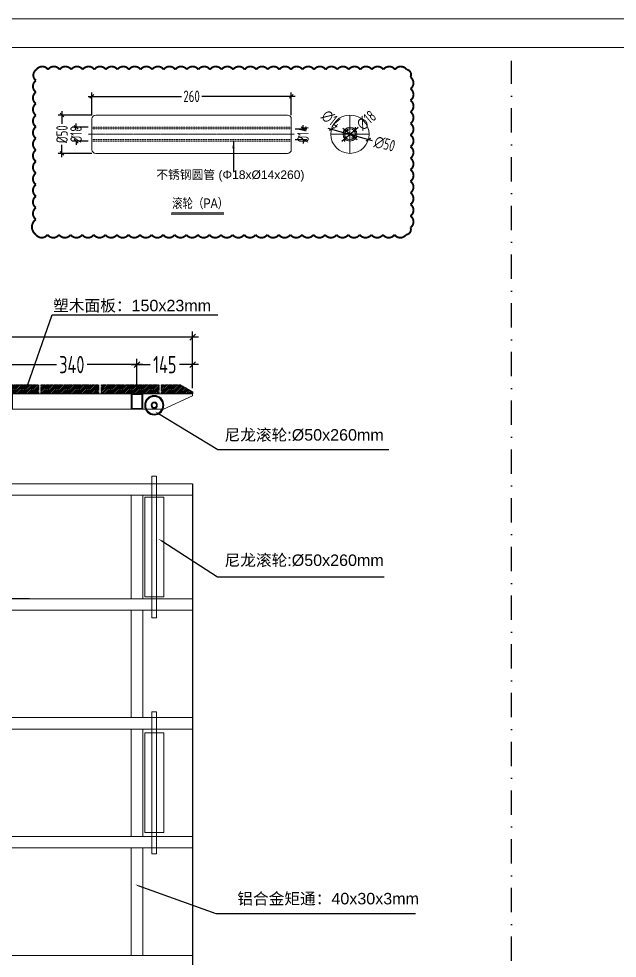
# Model space of a CAD drawing. Header units: millimetres. Extents: x 4 to 2106212, y -117026 to 198097.
# Drawn here: x 1829061 to 1830622, y 187559 to 190009 of the extents above; entities that cross this region are included whole.
import ezdxf
from ezdxf import colors
from ezdxf.entities.mleader import LeaderData, LeaderLine
from ezdxf.math import Vec2, Vec3

# ---------------------------------------------------------------- set-up
doc = ezdxf.new("R2010")
doc.units = ezdxf.units.MM
for name, pattern in [('CENTER', [0.6, 0.375, -0.075, 0.075, -0.075]), ('DASHDOT2', [12.7, 6.35, -3.175, 0, -3.175]), ('DASHED', [0.75, 0.5, -0.25]), ('DASHED2', [0.375, 0.25, -0.125]), ('DIVIDEX2', [63.5, 25.4, -12.7, 0, -12.7, 0, -12.7])]:
    doc.linetypes.add(name, pattern=pattern)
doc.layers.add('1', color=7, linetype='Continuous', true_color=0xffffff)
for name, color, linetype in [('BS-Index symbol', 35, 'Continuous'), ('HR-dimension', 9, 'Continuous'), ('铝通', 4, 'Continuous'), ('面板', 44, 'Continuous')]:
    doc.layers.add(name, color=color, linetype=linetype)
for name, color, linetype, lineweight in [('dim', 6, 'Continuous', 13), ('YLW-Background', 45, 'Continuous', 5), ('图框', 7, 'Continuous', 13), ('文本', 3, 'Continuous', 13)]:
    doc.layers.add(name, color=color, linetype=linetype, lineweight=lineweight)
doc.styles.add('Arial', font='arial.ttf')
doc.styles.add('hztxt', font='ros1.shx', dxfattribs={"width": 0.8, "bigfont": 'hztxt.shx'})
doc.styles.get("Standard").update_dxf_attribs({"font": 'arial.ttf'})
doc.styles.add('工程字体', font='arial.ttf', dxfattribs={"width": 0.8})
doc.dimstyles.new('DIM-10', dxfattribs={"dimscale": 10, "dimtxt": 3, "dimasz": 1, "dimexe": 1, "dimexo": 1, "dimgap": 0.5, "dimtad": 0, "dimdec": 3, "dimrnd": 0.0005, "dimzin": 9, "dimdsep": 46, "dimtxsty": 'hztxt', "dimblk": 'OBLIQUE', "dimcen": 0, "dimdle": 1, "dimclrd": 9, "dimclre": 9, "dimclrt": 2, "dimazin": 2, "dimtfac": 1, "dimtdec": 3, "dimtix": 1, "dimtofl": 0, "dimtmove": 2, "dimatfit": 3, "dimldrblk": 'OBLIQUE', "dimfxl": 1, "dimarcsym": 2})
doc.dimstyles.new('DIM-15', dxfattribs={"dimscale": 15, "dimtxt": 3, "dimasz": 1, "dimexe": 1, "dimexo": 1, "dimgap": 0.5, "dimtad": 0, "dimdec": 1, "dimrnd": 0.0005, "dimzin": 9, "dimdsep": 46, "dimtxsty": 'hztxt', "dimblk": 'OBLIQUE', "dimcen": 0, "dimdle": 1, "dimclrd": 9, "dimclre": 9, "dimclrt": 2, "dimazin": 2, "dimtfac": 1, "dimtdec": 1, "dimtix": 1, "dimtofl": 0, "dimtmove": 2, "dimatfit": 3, "dimfxl": 1, "dimarcsym": 2})
doc.dimstyles.new('HR-BI-DIM5', dxfattribs={"dimscale": 6, "dimtxt": 5, "dimasz": 1, "dimexe": 1, "dimexo": 1.5, "dimgap": 2, "dimtad": 1, "dimdec": 1, "dimdsep": 46, "dimtxsty": 'hztxt', "dimcen": 0, "dimdle": 1, "dimclrd": 256, "dimclre": 256, "dimclrt": 2, "dimadec": 1, "dimazin": 0, "dimtfac": 1, "dimtdec": 1, "dimtix": 1, "dimtmove": 2, "dimatfit": 3, "dimfxl": 1, "dimtfill": 1, "dimtolj": 1, "dimtzin": 0, "dimarcsym": 1})

# ---------------------------------------------------------------- blocks, each defined once
blk = doc.blocks.new('lun')
for radius in [25, 22.9, 8.02, 6.5]:
    blk.add_circle((160995, 36747.8), radius)
blk = doc.blocks.new('zw$DD29')
at = {"layer": '面板', "linetype": 'DASHED', "ltscale": 5}
h = blk.add_hatch(dxfattribs=at)
h.set_pattern_fill('ANSI31', color=256)
h.set_pattern_definition([(45, (-3, 0), (-2.245064, 2.245064), [])])
h.paths.add_polyline_path([(160, 33), (10, 33), (10, 10), (37, 10), (160, 10)])
h = blk.add_hatch(dxfattribs=at)
h.set_pattern_fill('ANSI31', color=256)
h.set_pattern_definition([(45, (154, 2e-11), (-2.245064, 2.245064), [])])
h.paths.add_polyline_path([(317, 33), (167, 33), (167, 10), (194, 10), (317, 10)])
h = blk.add_hatch(dxfattribs=at)
h.set_pattern_fill('ANSI31', color=256)
h.set_pattern_definition([(45, (311, 5e-11), (-2.245064, 2.245064), [])])
h.paths.add_polyline_path([(474, 33), (324, 33), (324, 10), (351, 10), (474, 10)])
h = blk.add_hatch(dxfattribs=at)
h.set_pattern_fill('ANSI31', color=256)
h.set_pattern_definition([(45, (468, 7e-11), (-2.245064, 2.245064), [])])
h.paths.add_polyline_path([(631, 33), (481, 33), (481, 10), (508, 10), (631, 10)])
h = blk.add_hatch(dxfattribs=at)
h.set_pattern_fill('ANSI31', color=256)
h.set_pattern_definition([(45, (625, 1e-10), (-2.245064, 2.245064), [])])
h.paths.add_polyline_path([(788, 33), (638, 33), (638, 10), (665, 10), (788, 10)])
h = blk.add_hatch(dxfattribs=at)
h.set_pattern_fill('ANSI31', color=256)
h.set_pattern_definition([(45, (782, 1e-10), (-2.245064, 2.245064), [])])
h.paths.add_polyline_path([(945, 33), (795, 33), (795, 10), (822, 10), (945, 10)])
h = blk.add_hatch(dxfattribs=at)
h.set_pattern_fill('ANSI31', color=256)
h.set_pattern_definition([(45, (939, 1e-10), (-2.245064, 2.245064), [])])
h.paths.add_polyline_path([(1102, 33), (952, 33), (952, 10), (979, 10), (1102, 10)])
h = blk.add_hatch(dxfattribs=at)
h.set_pattern_fill('ANSI31', color=256)
h.set_pattern_definition([(45, (-20, 0), (-2.245064, 2.245064), [])])
h.paths.add_polyline_path([(1158.7, 33), (1109, 33), (1109, 10), (1190, 10), (1190, 15)])
at = {"layer": 'dim'}
for points in [[(40, 10), (10, 10), (10, -30), (40, -30)], [(38, 8), (12, 8), (12, -28), (38, -28)], [(1190, 10), (40, 10), (40, -30), (1113.8, -30), (1190, 5)], [(380, 10), (350, 10), (350, -30), (380, -30)], [(378, 8), (352, 8), (352, -28), (378, -28)], [(720, 10), (690, 10), (690, -30), (720, -30)], [(718, 8), (692, 8), (692, -28), (718, -28)], [(1060, 10), (1030, 10), (1030, -30), (1060, -30)], [(1058, 8), (1032, 8), (1032, -28), (1058, -28)]]:
    blk.add_lwpolyline(points, close=True, dxfattribs=at)
blk.add_circle((1090, -20), 6, dxfattribs=at)
at = {"layer": '面板', "linetype": 'DASHED', "ltscale": 5}
for points in [[(160, 10), (10, 10), (10, 33), (160, 33)], [(317, 10), (167, 10), (167, 33), (317, 33)], [(474, 10), (324, 10), (324, 33), (474, 33)], [(631, 10), (481, 10), (481, 33), (631, 33)], [(788, 10), (638, 10), (638, 33), (788, 33)], [(945, 10), (795, 10), (795, 33), (945, 33)], [(1102, 10), (952, 10), (952, 33), (1102, 33)], [(1190, 10), (1109, 10), (1109, 33), (1158.7, 33), (1190, 15)]]:
    blk.add_lwpolyline(points, close=True, dxfattribs=at)
at = {"color": 4, "extrusion": (0, 0, -1), "zscale": -1}
blk.add_blockref('lun', (-162085, -36767.8), dxfattribs=at)
blk = doc.blocks.new('_Oblique')
at = {"color": 0, "linetype": 'ByBlock', "lineweight": -2}
blk.add_line((-0.5, -0.5), (0.5, 0.5), dxfattribs=at)
blk = doc.blocks.new('*D311')
at = {"layer": 'Defpoints', "color": 0, "ltscale": 1.5, "transparency": 16777216}
for p in [(1829514.4, 189107.1), (1829369.4, 189031, 0), (1829514.4, 189031, 0)]:
    blk.add_point(p, dxfattribs=at)
at = {"layer": 'HR-dimension', "color": 9, "lineweight": -2, "ltscale": 1.5, "transparency": 16777216}
for p, q in [((1829354.4, 189107.1), (1829403.8, 189107.1)), ((1829369.4, 189046), (1829369.4, 189122.1)), ((1829529.4, 189107.1), (1829480, 189107.1)), ((1829514.4, 189046), (1829514.4, 189122.1))]:
    blk.add_line(p, q, dxfattribs=at)
at = {"layer": 'HR-dimension', "color": 9, "lineweight": -2, "ltscale": 1.5, "transparency": 16777216, "xscale": 15, "yscale": 15, "zscale": 15, "rotation": 180}
blk.add_blockref('_Oblique', (1829369.4, 189107.1), dxfattribs=at)
at = {"layer": 'HR-dimension', "color": 9, "lineweight": -2, "ltscale": 1.5, "transparency": 16777216, "xscale": 15, "yscale": 15, "zscale": 15}
blk.add_blockref('_Oblique', (1829514.4, 189107.1), dxfattribs=at)
at = {"layer": 'HR-dimension', "color": 2, "ltscale": 1.5, "transparency": 16777216, "insert": (1829441.9, 189107.1), "char_height": 45, "attachment_point": 5, "style": 'hztxt'}
blk.add_mtext('145', dxfattribs=at)
blk = doc.blocks.new('*D312')
at = {"layer": 'Defpoints', "color": 0, "ltscale": 1.5, "transparency": 16777216}
for p in [(1829514.4, 189178.7), (1828314.4, 189031), (1829514.4, 189031, 0)]:
    blk.add_point(p, dxfattribs=at)
at = {"layer": 'HR-dimension', "color": 9, "lineweight": -2, "ltscale": 1.5, "transparency": 16777216}
for p, q in [((1828314.4, 189046), (1828314.4, 189193.7)), ((1829514.4, 189046), (1829514.4, 189193.7)), ((1828299.4, 189178.7), (1828864.3, 189178.7)), ((1829529.4, 189178.7), (1828964.5, 189178.7))]:
    blk.add_line(p, q, dxfattribs=at)
at = {"layer": 'HR-dimension', "color": 9, "lineweight": -2, "ltscale": 1.5, "transparency": 16777216, "xscale": 15, "yscale": 15, "zscale": 15, "rotation": 180}
blk.add_blockref('_Oblique', (1828314.4, 189178.7), dxfattribs=at)
at = {"layer": 'HR-dimension', "color": 9, "lineweight": -2, "ltscale": 1.5, "transparency": 16777216, "xscale": 15, "yscale": 15, "zscale": 15}
blk.add_blockref('_Oblique', (1829514.4, 189178.7), dxfattribs=at)
at = {"layer": 'HR-dimension', "color": 2, "ltscale": 1.5, "transparency": 16777216, "insert": (1828914.4, 189178.7), "char_height": 45, "attachment_point": 5, "style": 'hztxt'}
blk.add_mtext('1200', dxfattribs=at)
blk = doc.blocks.new('*D398')
at = {"layer": 'Defpoints', "color": 0, "ltscale": 1.5, "transparency": 16777216}
for p in [(1829104.4, 188496.2), (1828903.3, 188466.2), (1829014.4, 188466.2)]:
    blk.add_point(p, dxfattribs=at)
at = {"layer": 'HR-dimension', "color": 9, "lineweight": -2, "ltscale": 1.5, "transparency": 16777216}
for p, q in [((1829089.4, 188496.2), (1828888.3, 188496.2)), ((1828903.3, 188496.2), (1828903.3, 188511.2)), ((1828999.4, 188466.2), (1828888.3, 188466.2)), ((1828903.3, 188466.2), (1828903.3, 188451.2))]:
    blk.add_line(p, q, dxfattribs=at)
at = {"layer": 'HR-dimension', "color": 9, "lineweight": -2, "ltscale": 1.5, "transparency": 16777216, "xscale": 15, "yscale": 15, "zscale": 15}
for p, rotation in [((1828903.3, 188496.2), 270), ((1828903.3, 188466.2), 90)]:
    blk.add_blockref('_Oblique', p, dxfattribs=dict(at, rotation=rotation))
at = {"layer": 'HR-dimension', "color": 2, "ltscale": 1.5, "transparency": 16777216, "insert": (1828903.3, 188481.2), "char_height": 45, "attachment_point": 5, "rotation": 90, "style": 'hztxt'}
blk.add_mtext('30', dxfattribs=at)
blk = doc.blocks.new('*D190')
at = {"color": 9, "lineweight": -2, "transparency": 16777216}
for p, q in [((1829014.4, 189107.1), (1829159.5, 189107.1)), ((1829029.4, 189046), (1829029.4, 189122.1)), ((1829384.4, 189107.1), (1829239.3, 189107.1)), ((1829369.4, 189046), (1829369.4, 189122.1))]:
    blk.add_line(p, q, dxfattribs=at)
at = {"layer": 'Defpoints', "color": 0, "transparency": 16777216}
for p in [(1829369.4, 189107.1), (1829029.4, 189031, 0), (1829369.4, 189031, 0)]:
    blk.add_point(p, dxfattribs=at)
at = {"color": 9, "lineweight": -2, "transparency": 16777216, "xscale": 15, "yscale": 15, "zscale": 15, "rotation": 180}
blk.add_blockref('_Oblique', (1829029.4, 189107.1), dxfattribs=at)
at = {"color": 9, "lineweight": -2, "transparency": 16777216, "xscale": 15, "yscale": 15, "zscale": 15}
blk.add_blockref('_Oblique', (1829369.4, 189107.1), dxfattribs=at)
at = {"color": 2, "transparency": 16777216, "insert": (1829199.4, 189107.1), "char_height": 45, "attachment_point": 5, "style": 'hztxt'}
blk.add_mtext('340', dxfattribs=at)
blk = doc.blocks.new('GW-TK')
at = {"layer": '图框'}
for points in [[(927183.55, 464715.01), (927603.55, 464715.01), (927603.55, 464418.01), (927183.55, 464418.01)], [(927188.55, 464710.01), (927598.55, 464710.01), (927598.55, 464423.01), (927188.55, 464423.01)]]:
    blk.add_lwpolyline(points, close=True, dxfattribs=at)
blk = doc.blocks.new('*U119')
blk.add_line((0, 0), (27.44, 0))
at = {"const_width": 0.5}
blk.add_lwpolyline([(0, 0.75), (27.44, 0.75)], dxfattribs=at)
at = {"style": '工程字体', "width": 0.8}
blk.add_attdef('图名标注', (0.42, 3), '', height=5, dxfattribs=at)
blk = doc.blocks.new('*D2460')
at = {"color": 9, "lineweight": -2, "transparency": 16777216}
for p, q in [((1829251.8, 189758.1), (1829251.8, 189816.9)), ((1829771.8, 189758.1), (1829771.8, 189816.9)), ((1829241.8, 189806.9), (1829485.2, 189806.9)), ((1829781.8, 189806.9), (1829538.4, 189806.9))]:
    blk.add_line(p, q, dxfattribs=at)
at = {"layer": 'Defpoints', "color": 0, "transparency": 16777216}
for p in [(1829771.8, 189806.9), (1829251.8, 189748.1, 0), (1829771.8, 189748.1, 0)]:
    blk.add_point(p, dxfattribs=at)
at = {"color": 9, "lineweight": -2, "transparency": 16777216, "xscale": 10, "yscale": 10, "zscale": 10, "rotation": 180}
blk.add_blockref('_Oblique', (1829251.8, 189806.9), dxfattribs=at)
at = {"color": 9, "lineweight": -2, "transparency": 16777216, "xscale": 10, "yscale": 10, "zscale": 10}
blk.add_blockref('_Oblique', (1829771.8, 189806.9), dxfattribs=at)
at = {"color": 2, "transparency": 16777216, "insert": (1829511.8, 189806.9), "char_height": 30, "attachment_point": 5, "style": 'hztxt'}
blk.add_mtext('260', dxfattribs=at)
blk = doc.blocks.new('*D2461')
at = {"color": 9, "lineweight": -2, "transparency": 16777216}
for p, q in [((1829173.8, 189768.1), (1829173.8, 189735.5)), ((1829251.8, 189758.1), (1829163.8, 189758.1)), ((1829173.8, 189648.1), (1829173.8, 189680.7)), ((1829251.8, 189658.1), (1829163.8, 189658.1))]:
    blk.add_line(p, q, dxfattribs=at)
at = {"layer": 'Defpoints', "color": 0, "transparency": 16777216}
for p in [(1829261.8, 189758.1, 0), (1829173.8, 189658.1), (1829261.8, 189658.1, 0)]:
    blk.add_point(p, dxfattribs=at)
at = {"color": 9, "lineweight": -2, "transparency": 16777216, "xscale": 10, "yscale": 10, "zscale": 10}
for p, rotation in [((1829173.8, 189758.1), 90), ((1829173.8, 189658.1), 270)]:
    blk.add_blockref('_Oblique', p, dxfattribs=dict(at, rotation=rotation))
at = {"color": 2, "transparency": 16777216, "insert": (1829173.8, 189708.1), "char_height": 30, "attachment_point": 5, "rotation": 90, "style": 'hztxt'}
blk.add_mtext('%%C50', dxfattribs=at)
blk = doc.blocks.new('*D2462')
at = {"color": 9, "lineweight": -2, "transparency": 16777216}
blk.add_line((1829867.1, 189724.3), (1829982.7, 189691.9), dxfattribs=at)
at = {"layer": 'Defpoints', "color": 0, "transparency": 16777216}
for p in [(1829876.7, 189721.6), (1829973, 189694.6)]:
    blk.add_point(p, dxfattribs=at)
at = {"color": 9, "lineweight": -2, "transparency": 16777216, "xscale": 10, "yscale": 10, "zscale": 10}
for p, rotation in [((1829876.7, 189721.6), 164.3536201665567), ((1829973, 189694.6), 344.3536201665568)]:
    blk.add_blockref('_Oblique', p, dxfattribs=dict(at, rotation=rotation))
at = {"color": 2, "transparency": 16777216, "insert": (1830015.4, 189682.7), "char_height": 30, "attachment_point": 5, "rotation": 344.3536, "style": 'hztxt'}
blk.add_mtext('∅50', dxfattribs=at)
blk = doc.blocks.new('*D2463')
at = {"color": 9, "lineweight": -2, "transparency": 16777216}
blk.add_line((1829903.5, 189690), (1829946.3, 189726.1), dxfattribs=at)
at = {"layer": 'Defpoints', "color": 0, "transparency": 16777216}
for p in [(1829938.7, 189719.7), (1829911.1, 189696.5)]:
    blk.add_point(p, dxfattribs=at)
at = {"color": 9, "lineweight": -2, "transparency": 16777216, "xscale": 10, "yscale": 10, "zscale": 10}
for p, rotation in [((1829938.7, 189719.7), 40.0888687490249), ((1829911.1, 189696.5), 220.0888687490249)]:
    blk.add_blockref('_Oblique', p, dxfattribs=dict(at, rotation=rotation))
at = {"color": 2, "transparency": 16777216, "insert": (1829967.8, 189744.2), "char_height": 30, "attachment_point": 5, "rotation": 40.0889, "style": 'hztxt'}
blk.add_mtext('∅18', dxfattribs=at)
blk = doc.blocks.new('*D2464')
at = {"color": 9, "lineweight": -2, "transparency": 16777216}
blk.add_line((1829943.6, 189693.1), (1829906.2, 189723.1), dxfattribs=at)
at = {"layer": 'Defpoints', "color": 0, "transparency": 16777216}
for p in [(1829914, 189716.8), (1829935.8, 189699.3)]:
    blk.add_point(p, dxfattribs=at)
at = {"color": 9, "lineweight": -2, "transparency": 16777216, "xscale": 10, "yscale": 10, "zscale": 10}
for p, rotation in [((1829914, 189716.8), 141.3305721556744), ((1829935.8, 189699.3), 321.3305721556744)]:
    blk.add_blockref('_Oblique', p, dxfattribs=dict(at, rotation=rotation))
at = {"color": 2, "transparency": 16777216, "insert": (1829876.8, 189746.6), "char_height": 30, "attachment_point": 5, "rotation": 321.3306, "style": 'hztxt'}
blk.add_mtext('∅14', dxfattribs=at)
blk = doc.blocks.new('*D2465')
at = {"color": 9, "lineweight": -2, "transparency": 16777216}
for p, q in [((1829781.8, 189722.1), (1829812.4, 189722.1)), ((1829802.4, 189722.1), (1829802.4, 189732.1)), ((1829781.8, 189694.1), (1829812.4, 189694.1)), ((1829802.4, 189694.1), (1829802.4, 189684.1))]:
    blk.add_line(p, q, dxfattribs=at)
at = {"layer": 'Defpoints', "color": 0, "transparency": 16777216}
for p in [(1829771.8, 189722.1), (1829771.8, 189694.1), (1829802.4, 189694.1)]:
    blk.add_point(p, dxfattribs=at)
at = {"color": 9, "lineweight": -2, "transparency": 16777216, "xscale": 10, "yscale": 10, "zscale": 10}
for p, rotation in [((1829802.4, 189722.1), 270), ((1829802.4, 189694.1), 90)]:
    blk.add_blockref('_Oblique', p, dxfattribs=dict(at, rotation=rotation))
at = {"color": 2, "transparency": 16777216, "insert": (1829802.4, 189708.1), "char_height": 30, "attachment_point": 5, "rotation": 90, "style": 'hztxt'}
blk.add_mtext('%%C14', dxfattribs=at)
blk = doc.blocks.new('*D2466')
at = {"color": 9, "lineweight": -2, "transparency": 16777216}
for p, q in [((1829241.8, 189726.1), (1829200.6, 189726.1)), ((1829210.6, 189726.1), (1829210.6, 189736.1)), ((1829241.8, 189690.1), (1829200.6, 189690.1)), ((1829210.6, 189690.1), (1829210.6, 189680.1))]:
    blk.add_line(p, q, dxfattribs=at)
at = {"layer": 'Defpoints', "color": 0, "transparency": 16777216}
for p in [(1829251.8, 189726.1), (1829210.6, 189690.1), (1829251.8, 189690.1)]:
    blk.add_point(p, dxfattribs=at)
at = {"color": 9, "lineweight": -2, "transparency": 16777216, "xscale": 10, "yscale": 10, "zscale": 10}
for p, rotation in [((1829210.6, 189726.1), 270), ((1829210.6, 189690.1), 90)]:
    blk.add_blockref('_Oblique', p, dxfattribs=dict(at, rotation=rotation))
at = {"color": 2, "transparency": 16777216, "insert": (1829210.6, 189708.1), "char_height": 30, "attachment_point": 5, "rotation": 90, "style": 'hztxt'}
blk.add_mtext('%%C18', dxfattribs=at)

msp = doc.modelspace()

# ---------------------------------------------------------------- hatches: boundary and pattern name
h = msp.add_hatch(color=256)
h.dxf.hatch_style = 1
h.paths.add_polyline_path([(1829771.8406, 189726.0744), (1829251.8406, 189726.0744), (1829251.8406, 189722.0744), (1829771.8406, 189722.0744)])
h.paths.add_polyline_path([(1829771.8406, 189694.0744), (1829251.8406, 189694.0744), (1829251.8406, 189690.0744), (1829771.8406, 189690.0744)])
h = msp.add_hatch(color=256)
h.dxf.hatch_style = 1
h.paths.add_polyline_path([(1829906.8962, 189708.0744), (1829910.8962, 189708.0744, -0.414213562), (1829924.8962, 189722.0744), (1829924.8962, 189726.0744, 0.414213562)])
h.paths.add_polyline_path([(1829938.8962, 189708.0744), (1829942.8962, 189708.0744, 0.414213562), (1829924.8962, 189726.0744), (1829924.8962, 189722.0744, -0.414213562)])
h.paths.add_polyline_path([(1829942.8962, 189708.0744), (1829938.8962, 189708.0744, -0.414213562), (1829924.8962, 189694.0744), (1829924.8962, 189690.0744, 0.414213562)])
h.paths.add_polyline_path([(1829910.8962, 189708.0744), (1829906.8962, 189708.0744, 0.414213562), (1829924.8962, 189690.0744), (1829924.8962, 189694.0744, -0.414213562)])

# ---------------------------------------------------------------- linework, layer by layer
at = {"layer": 'BS-Index symbol', "color": 1, "linetype": 'DIVIDEX2', "const_width": 5, "flags": 128}
msp.add_lwpolyline([(1829105.9353, 189446.0062, 0.52056705), (1829136.0965, 189446.0062, 0.52056705), (1829166.2578, 189446.0062, 0.52056705), (1829196.4191, 189446.0062, 0.52056705), (1829226.5803, 189446.0062, 0.52056705), (1829256.7416, 189446.0062, 0.52056705), (1829286.9029, 189446.0062, 0.52056705), (1829317.0641, 189446.0062, 0.52056705), (1829347.2254, 189446.0062, 0.52056705), (1829377.3867, 189446.0062, 0.52056705), (1829407.5479, 189446.0062, 0.52056705), (1829437.7092, 189446.0062, 0.52056705), (1829467.8705, 189446.0062, 0.52056705), (1829498.0318, 189446.0062, 0.52056705), (1829528.193, 189446.0062, 0.52056705), (1829558.3543, 189446.0062, 0.52056705), (1829588.5156, 189446.0062, 0.52056705), (1829618.6768, 189446.0062, 0.52056705), (1829648.8381, 189446.0062, 0.52056705), (1829678.9994, 189446.0062, 0.52056705), (1829709.1606, 189446.0062, 0.52056705), (1829739.3219, 189446.0062, 0.52056705), (1829769.4832, 189446.0062, 0.52056705), (1829799.6445, 189446.0062, 0.52056705), (1829829.8057, 189446.0062, 0.52056705), (1829859.967, 189446.0062, 0.52056705), (1829890.1283, 189446.0062, 0.52056705), (1829920.2895, 189446.0062, 0.52056705), (1829950.4508, 189446.0062, 0.52056705), (1829980.6121, 189446.0062, 0.52056705), (1830010.7733, 189446.0062, 0.52056705), (1830040.9346, 189446.0062, 0.52056705), (1830071.0959, 189446.0062, 0.52056705), (1830082.6057, 189464.6576, 0.52056705), (1830082.6057, 189494.8189, 0.52056705), (1830082.6057, 189524.9802, 0.52056705), (1830082.6057, 189555.1414, 0.52056705), (1830082.6057, 189585.3027, 0.52056705), (1830082.6057, 189615.464, 0.52056705), (1830082.6057, 189645.6253, 0.52056705), (1830082.6057, 189675.7865, 0.52056705), (1830082.6057, 189705.9478, 0.52056705), (1830082.6057, 189736.1091, 0.52056705), (1830082.6057, 189766.2703, 0.52056705), (1830082.6057, 189796.4316, 0.52056705), (1830082.6057, 189826.5929, 0.52056705), (1830082.6057, 189856.7541, 0.52056705), (1830072.4989, 189876.8086, 0.52056705), (1830042.3377, 189876.8086, 0.52056705), (1830012.1764, 189876.8086, 0.52056705), (1829982.0151, 189876.8086, 0.52056705), (1829951.8538, 189876.8086, 0.52056705), (1829921.6926, 189876.8086, 0.52056705), (1829891.5313, 189876.8086, 0.52056705), (1829861.37, 189876.8086, 0.52056705), (1829831.2088, 189876.8086, 0.52056705), (1829801.0475, 189876.8086, 0.52056705), (1829770.8862, 189876.8086, 0.52056705), (1829740.725, 189876.8086, 0.52056705), (1829710.5637, 189876.8086, 0.52056705), (1829680.4024, 189876.8086, 0.52056705), (1829650.2411, 189876.8086, 0.52056705), (1829620.0799, 189876.8086, 0.52056705), (1829589.9186, 189876.8086, 0.52056705), (1829559.7573, 189876.8086, 0.52056705), (1829529.5961, 189876.8086, 0.52056705), (1829499.4348, 189876.8086, 0.52056705), (1829469.2735, 189876.8086, 0.52056705), (1829439.1123, 189876.8086, 0.52056705), (1829408.951, 189876.8086, 0.52056705), (1829378.7897, 189876.8086, 0.52056705), (1829348.6285, 189876.8086, 0.52056705), (1829318.4672, 189876.8086, 0.52056705), (1829288.3059, 189876.8086, 0.52056705), (1829258.1446, 189876.8086, 0.52056705), (1829227.9834, 189876.8086, 0.52056705), (1829197.8221, 189876.8086, 0.52056705), (1829167.6608, 189876.8086, 0.52056705), (1829137.4996, 189876.8086, 0.52056705), (1829107.3383, 189876.8086, 0.52056705), (1829105.9353, 189848.0504, 0.52056705), (1829105.9353, 189817.8892, 0.52056705), (1829105.9353, 189787.7279, 0.52056705), (1829105.9353, 189757.5666, 0.52056705), (1829105.9353, 189727.4053, 0.52056705), (1829105.9353, 189697.2441, 0.52056705), (1829105.9353, 189667.0828, 0.52056705), (1829105.9353, 189636.9215, 0.52056705), (1829105.9353, 189606.7603, 0.52056705), (1829105.9353, 189576.599, 0.52056705), (1829105.9353, 189546.4377, 0.52056705), (1829105.9353, 189516.2765, 0.52056705), (1829105.9353, 189486.1152, 0.52056705)], format="xyb", close=True, dxfattribs=at)
at = {"layer": 'dim'}
msp.add_circle((1829924.8962, 189708.0744), 18, dxfattribs=at)
at = {"layer": 'HR-dimension', "color": 8, "linetype": 'DASHDOT2', "ltscale": 10}
msp.add_line((1830346.1435, 185899.2478), (1830346.1435, 189899.2487), dxfattribs=at)
at = {"layer": 'YLW-Background', "elevation": 0.0005}
for points in [[(1829408.4354, 188816.177), (1829420.4354, 188816.177), (1829420.4354, 188446.1797), (1829408.4354, 188446.1797)], [(1829389.4354, 188761.18), (1829439.4354, 188761.18), (1829439.4354, 188501.1797), (1829389.4354, 188501.1797)], [(1829408.4354, 188201.177), (1829420.4354, 188201.177), (1829420.4354, 187831.1797), (1829408.4354, 187831.1797)], [(1829389.4354, 188146.18), (1829439.4354, 188146.18), (1829439.4354, 187886.1797), (1829389.4354, 187886.1797)]]:
    msp.add_lwpolyline(points, close=True, dxfattribs=at)
at = {"layer": '图框', "color": 1, "linetype": 'CENTER', "ltscale": 0.5}
for p, q in [((1829924.8962, 189658.0744), (1829924.8962, 189758.0744)), ((1829242.1055, 189708.0744), (1829780.3257, 189708.0744)), ((1829874.8962, 189708.0744), (1829974.8962, 189708.0744))]:
    msp.add_line(p, q, dxfattribs=at)
at = {"layer": '图框', "linetype": 'DASHED2', "ltscale": 0.5}
for p, q in [((1829251.8406, 189726.0744), (1829771.8406, 189726.0744)), ((1829251.8406, 189722.0744), (1829771.8406, 189722.0744)), ((1829251.8406, 189694.0744), (1829771.8406, 189694.0744)), ((1829251.8406, 189690.0744), (1829771.8406, 189690.0744))]:
    msp.add_line(p, q, dxfattribs=at)
at = {"layer": '图框'}
for p, q in [((1829354.4354, 188496.18, 0), (1829354.4354, 188766.1773, -0.0005)), ((1829384.4354, 188496.18, 0), (1829384.4354, 188766.1773, -0.0005)), ((1829354.4354, 188186.18), (1829354.4354, 188466.18)), ((1829384.4354, 188186.18), (1829384.4354, 188466.18)), ((1829354.4354, 188156.18, 0), (1829354.4354, 187876.18, -0.0002)), ((1829384.4354, 188156.18, 0), (1829384.4354, 187876.18, -0.0002)), ((1829354.4354, 187846.18, -0.0002), (1829354.4354, 187566.18, -0.0004)), ((1829384.4354, 187846.18, -0.0002), (1829384.4354, 187566.18, -0.0004))]:
    msp.add_line(p, q, dxfattribs=at)
msp.add_lwpolyline([(1829261.8406, 189758.0744), (1829761.8406, 189758.0744, -0.414213562), (1829771.8406, 189748.0744), (1829771.8406, 189668.0744, -0.414213562), (1829761.8406, 189658.0744), (1829261.8406, 189658.0744, -0.414213562), (1829251.8406, 189668.0744), (1829251.8406, 189748.0744, -0.414213562)], format="xyb", close=True, dxfattribs=at)
for points in [[(1829514.4354, 188766.1773), (1828364.4354, 188766.1773), (1828334.4354, 188796.1773), (1829514.4354, 188796.1773)], [(1829514.4354, 188466.18), (1828364.4354, 188466.18), (1828364.4354, 188496.18), (1829514.4354, 188496.18)], [(1829514.4354, 188156.18), (1828364.4354, 188156.18), (1828364.4354, 188186.18), (1829514.4354, 188186.18)], [(1829514.4354, 187876.18), (1828364.4354, 187876.18), (1828364.4354, 187846.18), (1829514.4354, 187846.18)], [(1829514.4354, 187566.18), (1828364.4354, 187566.18), (1828364.4354, 187536.18), (1829514.4354, 187536.18)]]:
    msp.add_lwpolyline(points, close=True, dxfattribs=at)
for radius in [50, 14]:
    msp.add_circle((1829924.8962, 189708.0744), radius, dxfattribs=at)
at = {"layer": '铝通'}
msp.add_line((1829514.4354, 188796.1773, -0.001), (1829514.4354, 186306.1828, -0.001), dxfattribs=at)

# ---------------------------------------------------------------- block references
at = {"xscale": 5, "yscale": 5, "zscale": 5}
msp.add_blockref('*U119', (1829458.8717, 189500.5876, -0.0001), dxfattribs=at).add_auto_attribs({'图名标注': '滚轮（PA）'})
at = {"layer": '1', "color": 1}
msp.add_blockref('zw$DD29', (1828324.4354, 189021.0261, -0.0005), dxfattribs=at)
at = {"layer": '文本', "xscale": 15, "yscale": 15, "zscale": 15}
msp.add_blockref('GW-TK', (-12081157.0574, -6780716.0096), dxfattribs=at)

# ---------------------------------------------------------------- texts
at = {"layer": '文本', "style": 'Arial'}
for s, height, p in [('不锈钢圆管 (Φ18x%%C14x260)', 22.5, (1829419.674, 189591.1751, -0.0001)), ('塑木面板：150x23mm', 30, (1829150.7034, 189246.1852)), ('尼龙滚轮:%%C50x260mm ', 30, (1829597.659, 188908.7516, 0.0003)), ('尼龙滚轮:%%C50x260mm ', 30, (1829597.659, 188581.8965, 0.0003)), ('铝合金矩通：40x30x3mm', 30, (1829630.9689, 187699.1159))]:
    msp.add_text(s, height=height, dxfattribs=at).set_placement(p)

# ---------------------------------------------------------------- dimensions: what is measured, and where the dimension line sits
dim = msp.add_linear_dim(base=(1829771.8406, 189806.8568, -0.0001), p1=(1829251.8406, 189748.0744), p2=(1829771.8406, 189748.0744), dimstyle='DIM-10', override={"dimlfac": 0.5})
dim.commit()
dim.dimension.update_dxf_attribs({"geometry": '*D2460', "text_midpoint": (1829511.8406, 189806.8568, -0.0001)})
for base, p1, p2, text, picture, middle in [((1829173.8239, 189658.0744, -0.0001), (1829261.8406, 189758.0744), (1829261.8406, 189658.0744), '%%C<>', '*D2461', (1829173.8239, 189708.0744, -0.0001)), ((1829210.6075, 189690.0744), (1829251.8406, 189726.0744), (1829251.8406, 189690.0744), '%%C18', '*D2466', (1829210.6075, 189708.0744)), ((1829802.4332, 189694.0744), (1829771.8406, 189722.0744), (1829771.8406, 189694.0744), '%%C14', '*D2465', (1829802.4332, 189708.0744))]:
    dim = msp.add_linear_dim(base=base, p1=p1, p2=p2, angle=90, text=text, dimstyle='DIM-10', override={"dimlfac": 0.5})
    dim.commit()
    dim.dimension.update_dxf_attribs({"geometry": picture, "text_midpoint": middle})
for p1, p2, picture, middle in [((1829935.8269, 189699.3268), (1829913.9655, 189716.822), '*D2464', (1829876.8182, 189746.55)), ((1829911.1253, 189696.4828), (1829938.667, 189719.6659), '*D2463', (1829967.8491, 189744.2299)), ((1829876.7489, 189721.5594), (1829973.0434, 189694.5894), '*D2462', (1830015.4225, 189682.72))]:
    dim = msp.add_diameter_dim_2p(p1=p1, p2=p2, dimstyle='DIM-10', override={"dimlfac": 0.5})
    dim.commit()
    dim.dimension.update_dxf_attribs({"geometry": picture, "text_midpoint": middle, "dimtype": 163})
dim = msp.add_linear_dim(base=(1829369.4354, 189107.0819), p1=(1829029.3974, 189031.0261, -0.0005), p2=(1829369.4354, 189031.0261, -0.0005), dimstyle='DIM-15')
dim.commit()
dim.dimension.update_dxf_attribs({"geometry": '*D190', "text_midpoint": (1829199.4164, 189107.0819)})
at = {"layer": 'HR-dimension', "ltscale": 1.5}
for base, p1, picture, middle in [((1829514.4354, 189178.7168), (1828314.4354, 189031.0261), '*D312', (1828914.4354, 189178.7168)), ((1829514.4354, 189107.0819), (1829369.4354, 189031.0261, -0.0005), '*D311', (1829441.9354, 189107.0819))]:
    dim = msp.add_linear_dim(base=base, p1=p1, p2=(1829514.4354, 189031.0261, -0.0005), dimstyle='DIM-15', dxfattribs=at)
    dim.commit()
    dim.dimension.update_dxf_attribs({"geometry": picture, "text_midpoint": middle})
dim = msp.add_linear_dim(base=(1828903.2689, 188466.18), p1=(1829104.4354, 188496.18), p2=(1829014.3974, 188466.18), angle=90, dimstyle='DIM-15', dxfattribs=at)
dim.commit()
dim.dimension.update_dxf_attribs({"geometry": '*D398', "text_midpoint": (1828903.2689, 188481.18)})

# ---------------------------------------------------------------- leaders
at = {"layer": 'HR-dimension'}
for points in [[(1829621.0379, 189689.0053), (1829621.0588, 189611.0649)], [(1829077.9545, 189034.8447), (1829148.2629, 189236.9786), (1829579.9145, 189236.9786)]]:
    msp.add_leader(points, dimstyle='HR-BI-DIM5', override={"dimasz": 3, "dimtad": 0}, dxfattribs=at)
ml = msp.add_multileader_mtext('Standard', dxfattribs=at)
ml.set_content('', color=256)
ml.set_leader_properties()
ml.build(insert=Vec2(0, 0))
ml.multileader.update_dxf_attribs({"dogleg_length": 500, "arrow_head_size": 10})
ctx = ml.context
ctx.base_point, ctx.char_height, ctx.arrow_head_size, ctx.plane_origin = Vec3(1830025.9332, 188885.418), 10, 10, Vec3(1829416.527, 188984.5164)
notes = []
notes.append((ctx, [(0, (1, 1, 0), (1829580.5948, 188885.418), (1, 0), 445.3384, [(0, [(1829416.527, 188984.5164)], 0, [])])]))
ctx.mtext.insert, ctx.mtext.flow_direction = Vec3(1830027.9332, 188890.418), 5
ml = msp.add_multileader_mtext('Standard', dxfattribs=at)
ml.set_content('', color=256)
ml.set_leader_properties()
ml.build(insert=Vec2(0, 0))
ml.multileader.update_dxf_attribs({"dogleg_length": 500, "arrow_head_size": 10})
ctx = ml.context
ctx.base_point, ctx.char_height, ctx.arrow_head_size, ctx.plane_origin = Vec3(1830014.1532, 188553.3776), 10, 10, Vec3(1829435.3796, 188687.476)
notes.append((ctx, [(0, (1, 1, 0), (1829579.4474, 188553.3776), (1, 0), 434.7058, [(0, [(1829425.3796, 188652.476)], 0, [])])]))
ctx.mtext.insert, ctx.mtext.flow_direction = Vec3(1830016.1532, 188558.3776), 5
ml = msp.add_multileader_mtext('Standard', dxfattribs=at)
ml.set_content('', color=256)
ml.set_leader_properties()
ml.build(insert=Vec2(0, 0))
ml.multileader.update_dxf_attribs({"dogleg_length": 500, "arrow_head_size": 10})
ctx = ml.context
ctx.base_point, ctx.char_height, ctx.arrow_head_size, ctx.plane_origin = Vec3(1830095.3153, 187675.14), 10, 10, Vec3(1829431.2475, 186785.2318)
notes.append((ctx, [(0, (1, 1, 0), (1829575.3153, 187675.14), (1, 0), 520, [(0, [(1829364.428, 187750.9946)], 0, [])])]))
ctx.mtext.insert, ctx.mtext.flow_direction = Vec3(1830097.3153, 187680.14), 5
for ctx, leaders in notes:
    for number, flags, end, landing, length, lines in leaders:
        leader = LeaderData()
        leader.index, (leader.has_last_leader_line, leader.has_dogleg_vector, leader.attachment_direction) = number, flags
        leader.last_leader_point, leader.dogleg_vector, leader.dogleg_length = Vec3(end), Vec3(landing), length
        for number, points, colour, breaks in lines:
            line = LeaderLine()
            line.index, line.vertices, line.color, line.breaks = number, Vec3.list(points), colors.encode_raw_color(colour), breaks
            leader.lines.append(line)
        ctx.leaders.append(leader)

doc.saveas('drawing.dxf')
